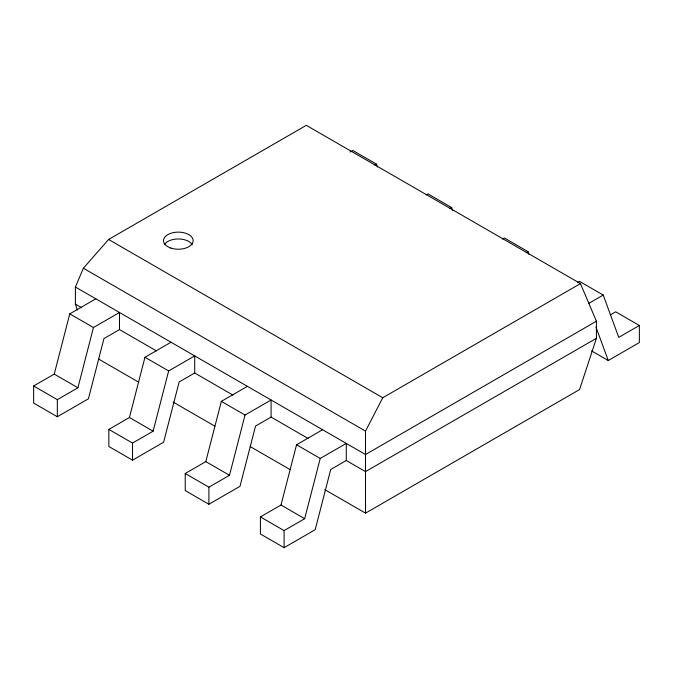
<?xml version="1.0" encoding="UTF-8"?>
<svg xmlns="http://www.w3.org/2000/svg" width="673" height="673" viewBox="0 0 673 673"><rect width="100%" height="100%" fill="white"/><g stroke="black" fill="none" stroke-linecap="round" stroke-linejoin="round"><path stroke-width="1.01" d="M156.557 350.97L119.5 329.585L103.962 338.553L88.415 398.803L57.331 416.747L33.65 403.077L33.65 385.982L54.235 374.104L69.773 313.854L95.818 298.82M33.65 385.982L57.331 399.661L77.917 387.774L93.454 327.524L119.5 312.491L119.5 329.585M232.858 395.026L194.699 372.993L179.153 381.97L163.615 442.22L132.531 460.164L108.841 446.493L108.841 429.399L129.426 417.512L144.973 357.262L171.009 342.229M108.841 429.399L132.531 443.07L153.108 431.191L168.654 370.941L194.699 355.899L194.699 372.993M308.125 438.485L271.076 417.092L255.53 426.068L239.992 486.318L208.908 504.262L185.226 490.583L185.226 473.498L205.803 461.611L221.35 401.36L247.395 386.327M185.226 473.498L208.908 487.168L229.493 475.289L245.031 415.039L271.076 399.998L271.076 417.092M77.336 310.034L75.393 304.112L75.393 287.026L83.376 268.224L108.597 239.47L306.308 125.329L580.454 283.602L596.421 321.206L596.421 338.3L365.515 471.613L346.267 460.509L330.729 469.476L315.183 529.727L284.099 547.671L260.417 534L260.417 516.906L281.003 505.028L296.541 444.777L322.586 429.736M260.417 516.906L284.099 530.585L304.684 518.698L320.222 458.448L346.267 443.414L346.267 460.509M596.421 338.3L579.546 389.574L365.515 513.146L324.664 489.557M365.515 513.146L365.515 431.107L382.744 397.751L580.454 283.602M350.078 152.022L352.778 150.466L376.459 164.136L377.545 167.089M374.659 165.171L376.459 164.136M426.169 194.918L427.969 193.874L451.65 207.553L452.736 210.506M449.858 208.588L451.65 207.553M502.554 239.008L504.346 237.973L528.027 251.652L529.113 254.596M526.236 252.686L528.027 251.652M577.745 282.424L579.546 281.39L603.227 295.06L618.765 337.366L639.35 325.48L639.35 342.574L608.266 360.518L591.601 350.894M588.858 303.355L603.227 295.06M596.421 321.206L365.515 454.519L75.393 287.026M610.293 314.905L615.669 311.809L639.35 325.48M108.597 239.47L382.744 397.751M83.376 268.224L365.515 431.107M75.393 304.112L81.61 307.704M69.773 313.854L93.454 327.524M144.973 357.262L168.654 370.941M221.35 401.36L245.031 415.039M296.541 444.777L320.222 458.448M98.628 359.062L138.571 382.121M173.062 402.033L214.822 426.144M250.221 446.586L290.164 469.645M54.235 374.104L77.917 387.774M129.426 417.512L153.108 431.191M205.803 461.611L229.493 475.289M281.003 505.028L304.684 518.698M595.975 327.07L608.266 360.518M284.099 530.585L284.099 547.671M208.908 487.168L208.908 504.262M132.531 443.07L132.531 460.164M57.331 399.661L57.331 416.747M164.389 244.585A14.823 8.556 0 0 1 178.32 238.957A14.823 8.556 0 0 1 192.242 244.585M170.908 248.085A14.823 8.556 0 0 0 193.134 240.673A14.823 8.556 0 0 0 170.908 233.262A14.823 8.556 0 0 0 170.908 248.085"/></g></svg>
